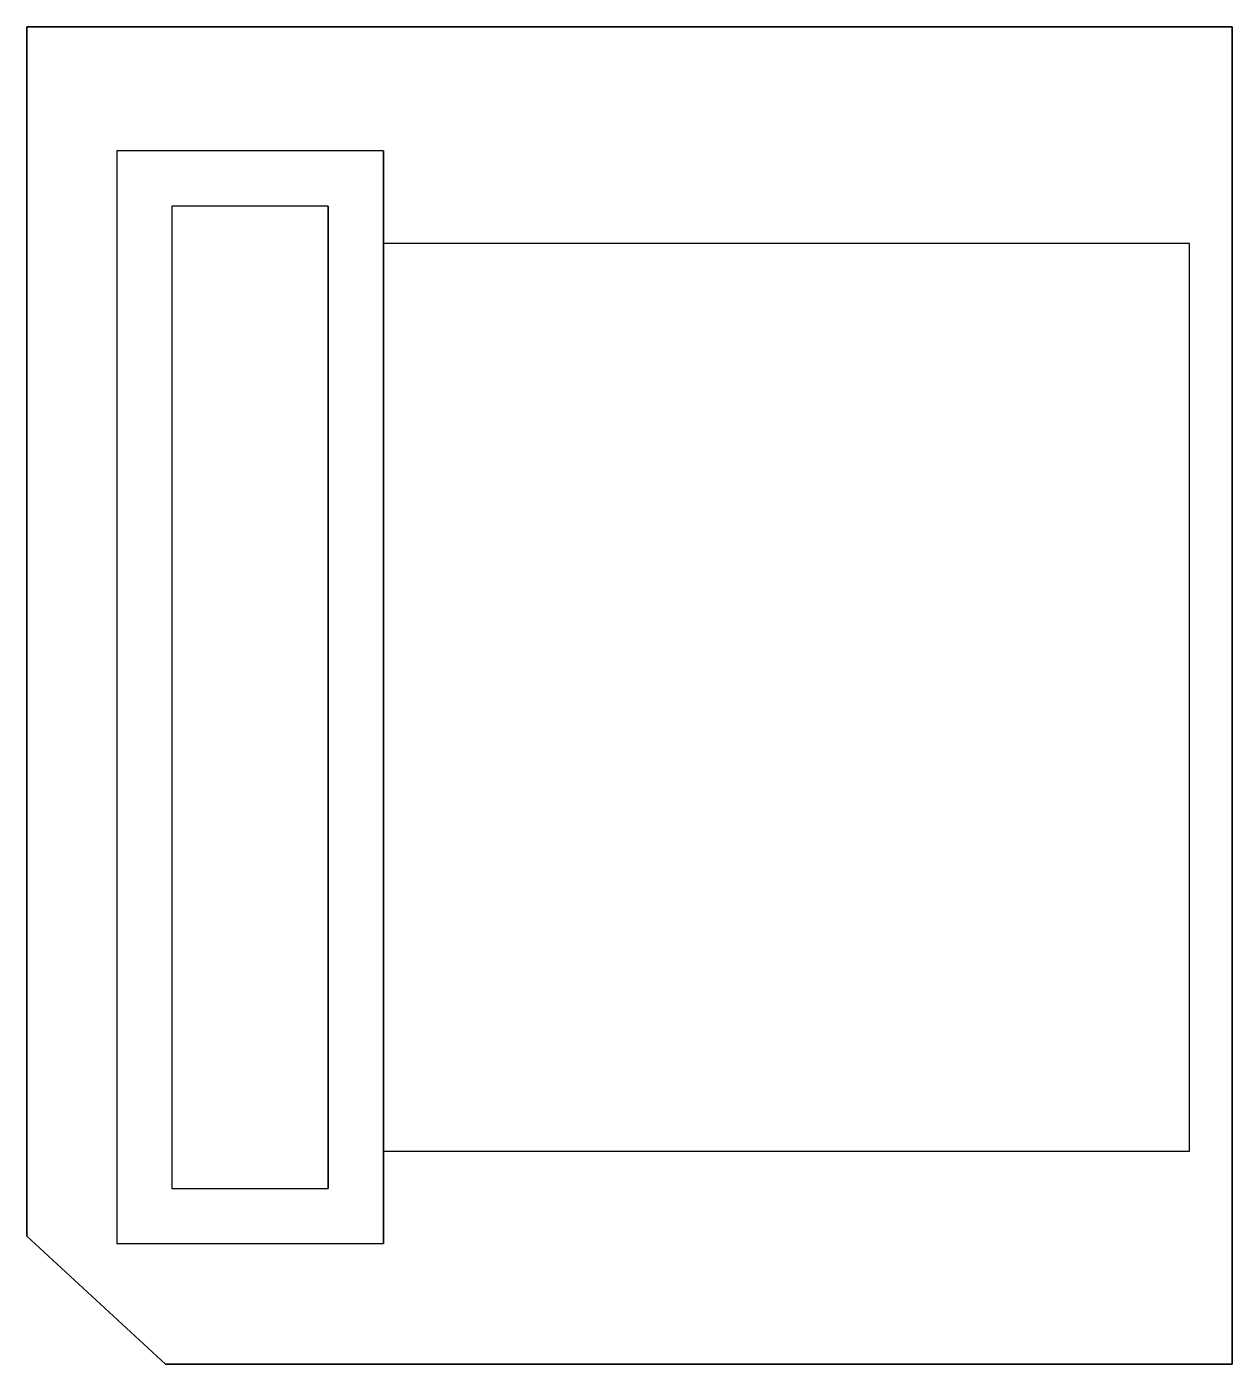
# Model space of a CAD drawing. Extents: x -1.7 to 0, y -1.88 to 0.
import ezdxf

# ---------------------------------------------------------------- set-up
doc = ezdxf.new("R2010")
doc.units = 0
doc.header["$MEASUREMENT"] = 0
doc.layers.add('CAD', color=7, linetype='CONTINUOUS')

msp = doc.modelspace()

# ---------------------------------------------------------------- linework, layer by layer
at = {"layer": 'CAD', "color": 7, "linetype": 'CONTINUOUS'}
for p, q in [((0, 0), (-1.695, 0)), ((-1.695, 0), (-1.695, -1.7)), ((0, -1.88), (0, 0)), ((-1.5685, -0.1745, 0.1), (-1.5685, -1.7105, 0.1)), ((-1.1935, -0.1745, 0.1), (-1.5685, -0.1745, 0.1)), ((-1.1935, -0.1745, 0.1), (-1.1935, -1.7105, 0.1)), ((-1.271, -0.252), (-1.491, -0.252)), ((-1.491, -0.252), (-1.491, -1.633)), ((-1.271, -0.252), (-1.271, -1.633)), ((-0.06, -0.3045), (-1.1935, -0.3045)), ((-0.06, -1.5805), (-0.06, -0.3045)), ((-1.1935, -1.5805), (-0.06, -1.5805)), ((-1.491, -1.633), (-1.271, -1.633)), ((-1.695, -1.7), (-1.5, -1.88)), ((-1.5685, -1.7105, 0.1), (-1.1935, -1.7105, 0.1)), ((-1.5, -1.88), (0, -1.88))]:
    msp.add_line(p, q, dxfattribs=at)
at = {"layer": 'CAD', "color": 5, "linetype": 'CONTINUOUS'}
for p, q in [((-1.695, 0), (-1.695, 0, 0.1)), ((-1.695, -1.7, 0.1), (-1.695, 0, 0.1)), ((-1.695, 0, 0.1), (0, 0, 0.1)), ((0, 0), (0, 0, 0.1)), ((0, 0, 0.1), (0, -1.88, 0.1)), ((-1.5685, -0.1745, 0.1), (-1.5685, -0.1745, 0.065)), ((-1.1935, -0.1745, 0.065), (-1.5685, -0.1745, 0.065)), ((-1.5685, -0.1745, 0.065), (-1.5685, -1.7105, 0.065)), ((-1.1935, -0.1745, 0.1), (-1.1935, -0.1745, 0.065)), ((-1.1935, -1.7105, 0.065), (-1.1935, -0.1745, 0.065)), ((-1.491, -0.252), (-1.491, -0.252, 0.065)), ((-1.271, -0.252, 0.065), (-1.491, -0.252, 0.065)), ((-1.491, -0.252, 0.065), (-1.491, -1.633, 0.065)), ((-1.271, -0.252), (-1.271, -0.252, 0.065)), ((-1.271, -1.633, 0.065), (-1.271, -0.252, 0.065)), ((-1.491, -1.633), (-1.491, -1.633, 0.065)), ((-1.491, -1.633, 0.065), (-1.271, -1.633, 0.065)), ((-1.271, -1.633), (-1.271, -1.633, 0.065)), ((-1.695, -1.7), (-1.695, -1.7, 0.1)), ((-1.5, -1.88, 0.1), (-1.695, -1.7, 0.1)), ((-1.5685, -1.7105, 0.1), (-1.5685, -1.7105, 0.065)), ((-1.5685, -1.7105, 0.065), (-1.1935, -1.7105, 0.065)), ((-1.1935, -1.7105, 0.1), (-1.1935, -1.7105, 0.065)), ((-1.5, -1.88), (-1.5, -1.88, 0.1)), ((0, -1.88, 0.1), (-1.5, -1.88, 0.1)), ((0, -1.88), (0, -1.88, 0.1))]:
    msp.add_line(p, q, dxfattribs=at)

doc.saveas('drawing.dxf')
